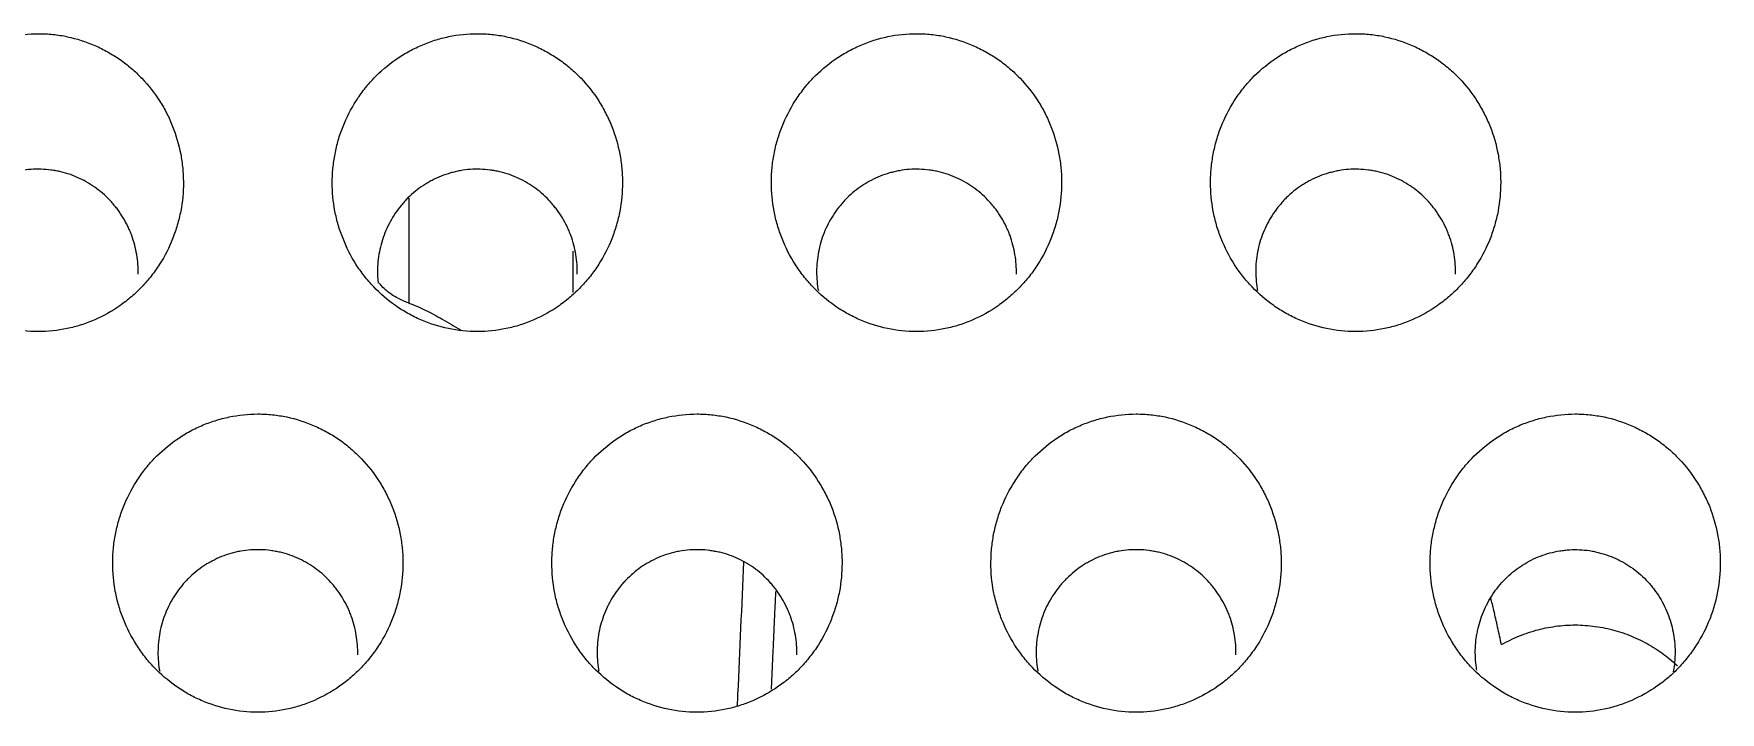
# Model space of a CAD drawing. Header units: millimetres. Extents: x 70151 to 230897, y 35202 to 113211.
# Drawn here: x 178390.47 to 178401.95, y 69184.89 to 69189.51 of the extents above; entities that cross this region are included whole.
import ezdxf

# ---------------------------------------------------------------- set-up
doc = ezdxf.new("R2010")
doc.units = ezdxf.units.MM
doc.header["$LTSCALE"] = 50
doc.layers.add('2-con', color=2, linetype='Continuous')
doc.layers.add('mark-B', color=2, linetype='Continuous', lineweight=20)

# ---------------------------------------------------------------- blocks, each defined once
blk = doc.blocks.new('무풍1WAY 대형')
at = {"layer": 'mark-B'}
for p, q in [((260.771, -428.299), (260.771, -428.579)), ((261.889, -428.939), (261.889, -428.226))]:
    blk.add_line(p, q, dxfattribs=at)
for points, knots in [([(253.954, -425.445), (253.887, -425.445), (253.822, -425.452), (253.726, -425.472), (253.694, -425.481), (253.647, -425.496), (253.631, -425.501), (253.6, -425.513), (253.585, -425.519), (253.509, -425.552), (253.452, -425.584), (253.371, -425.64), (253.345, -425.66), (253.295, -425.703), (253.248, -425.748), (253.205, -425.798), (253.175, -425.836), (253.165, -425.849), (253.146, -425.876), (253.137, -425.89), (253.093, -425.959), (253.063, -426.017), (253.027, -426.108), (253.017, -426.139), (253.003, -426.186), (252.999, -426.202), (252.991, -426.234), (252.988, -426.249), (252.973, -426.329), (252.967, -426.394), (252.967, -426.475), (252.967, -426.492), (252.969, -426.524), (252.97, -426.541), (252.974, -426.59), (252.979, -426.622), (252.997, -426.717), (253.015, -426.78), (253.051, -426.871), (253.065, -426.901), (253.095, -426.959), (253.111, -426.987), (253.163, -427.07), (253.203, -427.121), (253.26, -427.181), (253.272, -427.192), (253.296, -427.215), (253.332, -427.248), (253.397, -427.298), (253.452, -427.333), (253.495, -427.357), (253.51, -427.364), (253.539, -427.379), (253.554, -427.386), (253.63, -427.419), (253.692, -427.439), (253.789, -427.459), (253.821, -427.464), (253.888, -427.471), (253.921, -427.473), (254.019, -427.473), (254.084, -427.466), (254.165, -427.449), (254.182, -427.445), (254.214, -427.437), (254.261, -427.423), (254.338, -427.395), (254.397, -427.366), (254.454, -427.334), (254.482, -427.316), (254.563, -427.259), (254.613, -427.217), (254.669, -427.158), (254.68, -427.146), (254.702, -427.121), (254.713, -427.108), (254.743, -427.069), (254.762, -427.042), (254.815, -426.96), (254.844, -426.902), (254.874, -426.826), (254.88, -426.811), (254.891, -426.78), (254.905, -426.733), (254.924, -426.654), (254.934, -426.59), (254.938, -426.541), (254.939, -426.525), (254.941, -426.492), (254.941, -426.476), (254.941, -426.394), (254.935, -426.329), (254.917, -426.234), (254.909, -426.202), (254.896, -426.155), (254.891, -426.139), (254.88, -426.108), (254.875, -426.093), (254.845, -426.017), (254.815, -425.959), (254.763, -425.877), (254.744, -425.85), (254.703, -425.798), (254.682, -425.773), (254.614, -425.702), (254.565, -425.66), (254.497, -425.613), (254.484, -425.604), (254.456, -425.586), (254.441, -425.577), (254.398, -425.553), (254.369, -425.539), (254.279, -425.5), (254.216, -425.48), (254.086, -425.452), (254.02, -425.445), (253.954, -425.445)], [0, 0, 0, 0, 0.03125, 0.03125, 0.046875, 0.046875, 0.054687, 0.054687, 0.0625, 0.0625, 0.09375, 0.09375, 0.109375, 0.109375, 0.125, 0.140625, 0.140625, 0.148437, 0.148437, 0.15625, 0.15625, 0.1875, 0.1875, 0.203125, 0.203125, 0.210937, 0.210937, 0.21875, 0.21875, 0.25, 0.25, 0.257812, 0.257812, 0.265625, 0.265625, 0.28125, 0.28125, 0.3125, 0.3125, 0.328125, 0.328125, 0.34375, 0.34375, 0.375, 0.375, 0.382812, 0.382812, 0.390625, 0.40625, 0.421875, 0.421875, 0.429687, 0.429687, 0.4375, 0.4375, 0.46875, 0.46875, 0.484375, 0.484375, 0.5, 0.5, 0.53125, 0.53125, 0.539062, 0.539062, 0.546875, 0.5625, 0.578125, 0.578125, 0.59375, 0.59375, 0.625, 0.625, 0.632812, 0.632812, 0.640625, 0.640625, 0.65625, 0.65625, 0.6875, 0.6875, 0.695312, 0.695312, 0.703125, 0.71875, 0.734375, 0.734375, 0.742187, 0.742187, 0.75, 0.75, 0.78125, 0.78125, 0.796875, 0.796875, 0.804687, 0.804687, 0.8125, 0.8125, 0.84375, 0.84375, 0.859375, 0.859375, 0.875, 0.875, 0.90625, 0.90625, 0.914062, 0.914062, 0.921875, 0.921875, 0.9375, 0.9375, 0.96875, 0.96875, 1, 1, 1, 1]), ([(256.942, -425.445), (256.875, -425.445), (256.81, -425.452), (256.713, -425.472), (256.682, -425.481), (256.634, -425.496), (256.619, -425.501), (256.588, -425.513), (256.572, -425.519), (256.497, -425.552), (256.44, -425.584), (256.359, -425.64), (256.333, -425.66), (256.283, -425.703), (256.236, -425.748), (256.193, -425.798), (256.163, -425.836), (256.153, -425.849), (256.134, -425.876), (256.125, -425.89), (256.08, -425.959), (256.051, -426.017), (256.015, -426.108), (256.004, -426.139), (255.991, -426.186), (255.987, -426.202), (255.979, -426.234), (255.976, -426.249), (255.96, -426.329), (255.954, -426.394), (255.954, -426.475), (255.955, -426.492), (255.956, -426.524), (255.957, -426.541), (255.962, -426.59), (255.967, -426.622), (255.985, -426.717), (256.003, -426.78), (256.039, -426.871), (256.052, -426.901), (256.082, -426.959), (256.098, -426.987), (256.151, -427.07), (256.191, -427.121), (256.248, -427.181), (256.26, -427.192), (256.283, -427.215), (256.32, -427.248), (256.384, -427.298), (256.44, -427.333), (256.483, -427.357), (256.497, -427.364), (256.527, -427.379), (256.542, -427.386), (256.618, -427.419), (256.68, -427.439), (256.776, -427.459), (256.809, -427.464), (256.875, -427.471), (256.908, -427.473), (257.007, -427.473), (257.072, -427.466), (257.153, -427.449), (257.169, -427.445), (257.201, -427.437), (257.249, -427.423), (257.326, -427.395), (257.384, -427.366), (257.442, -427.334), (257.47, -427.316), (257.551, -427.259), (257.6, -427.217), (257.657, -427.158), (257.668, -427.146), (257.69, -427.121), (257.7, -427.108), (257.731, -427.069), (257.749, -427.042), (257.802, -426.96), (257.832, -426.902), (257.862, -426.826), (257.868, -426.811), (257.878, -426.78), (257.893, -426.733), (257.912, -426.654), (257.921, -426.59), (257.926, -426.541), (257.927, -426.525), (257.928, -426.492), (257.929, -426.476), (257.929, -426.394), (257.923, -426.329), (257.905, -426.234), (257.897, -426.202), (257.883, -426.155), (257.878, -426.139), (257.868, -426.108), (257.862, -426.093), (257.832, -426.017), (257.803, -425.959), (257.75, -425.877), (257.731, -425.85), (257.691, -425.798), (257.669, -425.773), (257.602, -425.702), (257.552, -425.66), (257.485, -425.613), (257.471, -425.604), (257.443, -425.586), (257.429, -425.577), (257.386, -425.553), (257.356, -425.539), (257.266, -425.5), (257.204, -425.48), (257.074, -425.452), (257.008, -425.445), (256.942, -425.445)], [0, 0, 0, 0, 0.03125, 0.03125, 0.046875, 0.046875, 0.054688, 0.054688, 0.0625, 0.0625, 0.09375, 0.09375, 0.109375, 0.109375, 0.125, 0.140625, 0.140625, 0.148438, 0.148438, 0.15625, 0.15625, 0.1875, 0.1875, 0.203125, 0.203125, 0.210938, 0.210938, 0.21875, 0.21875, 0.25, 0.25, 0.257813, 0.257813, 0.265625, 0.265625, 0.28125, 0.28125, 0.3125, 0.3125, 0.328125, 0.328125, 0.34375, 0.34375, 0.375, 0.375, 0.382813, 0.382813, 0.390625, 0.40625, 0.421875, 0.421875, 0.429688, 0.429688, 0.4375, 0.4375, 0.46875, 0.46875, 0.484375, 0.484375, 0.5, 0.5, 0.53125, 0.53125, 0.539063, 0.539063, 0.546875, 0.5625, 0.578125, 0.578125, 0.59375, 0.59375, 0.625, 0.625, 0.632813, 0.632813, 0.640625, 0.640625, 0.65625, 0.65625, 0.6875, 0.6875, 0.695313, 0.695313, 0.703125, 0.71875, 0.734375, 0.734375, 0.742188, 0.742188, 0.75, 0.75, 0.78125, 0.78125, 0.796875, 0.796875, 0.804688, 0.804688, 0.8125, 0.8125, 0.84375, 0.84375, 0.859375, 0.859375, 0.875, 0.875, 0.90625, 0.90625, 0.914062, 0.914062, 0.921875, 0.921875, 0.9375, 0.9375, 0.96875, 0.96875, 1, 1, 1, 1]), ([(259.929, -425.445), (259.863, -425.445), (259.797, -425.452), (259.701, -425.472), (259.669, -425.481), (259.622, -425.496), (259.606, -425.501), (259.575, -425.513), (259.56, -425.519), (259.484, -425.552), (259.427, -425.584), (259.347, -425.64), (259.32, -425.66), (259.27, -425.703), (259.223, -425.748), (259.18, -425.798), (259.15, -425.836), (259.14, -425.849), (259.121, -425.876), (259.112, -425.89), (259.068, -425.959), (259.038, -426.017), (259.003, -426.108), (258.992, -426.139), (258.978, -426.186), (258.974, -426.202), (258.967, -426.234), (258.963, -426.249), (258.948, -426.329), (258.942, -426.394), (258.942, -426.475), (258.942, -426.492), (258.944, -426.524), (258.945, -426.541), (258.95, -426.59), (258.954, -426.622), (258.972, -426.717), (258.99, -426.78), (259.026, -426.871), (259.04, -426.901), (259.07, -426.959), (259.086, -426.987), (259.138, -427.07), (259.178, -427.121), (259.235, -427.181), (259.247, -427.192), (259.271, -427.215), (259.307, -427.248), (259.372, -427.298), (259.427, -427.333), (259.47, -427.357), (259.485, -427.364), (259.514, -427.379), (259.53, -427.386), (259.605, -427.419), (259.668, -427.439), (259.764, -427.459), (259.797, -427.464), (259.863, -427.471), (259.896, -427.473), (259.994, -427.473), (260.059, -427.466), (260.141, -427.449), (260.157, -427.445), (260.189, -427.437), (260.236, -427.423), (260.313, -427.395), (260.372, -427.366), (260.429, -427.334), (260.458, -427.316), (260.538, -427.259), (260.588, -427.217), (260.645, -427.158), (260.656, -427.146), (260.677, -427.121), (260.688, -427.108), (260.718, -427.069), (260.737, -427.042), (260.79, -426.96), (260.819, -426.902), (260.85, -426.826), (260.855, -426.811), (260.866, -426.78), (260.881, -426.733), (260.899, -426.654), (260.909, -426.59), (260.913, -426.541), (260.914, -426.525), (260.916, -426.492), (260.916, -426.476), (260.916, -426.394), (260.91, -426.329), (260.892, -426.234), (260.885, -426.202), (260.871, -426.155), (260.866, -426.139), (260.855, -426.108), (260.85, -426.093), (260.82, -426.017), (260.79, -425.959), (260.738, -425.877), (260.719, -425.85), (260.678, -425.798), (260.657, -425.773), (260.589, -425.702), (260.54, -425.66), (260.472, -425.613), (260.459, -425.604), (260.431, -425.586), (260.416, -425.577), (260.373, -425.553), (260.344, -425.539), (260.254, -425.5), (260.192, -425.48), (260.061, -425.452), (259.996, -425.445), (259.929, -425.445)], [0, 0, 0, 0, 0.03125, 0.03125, 0.046875, 0.046875, 0.054688, 0.054688, 0.0625, 0.0625, 0.09375, 0.09375, 0.109375, 0.109375, 0.125, 0.140625, 0.140625, 0.148438, 0.148438, 0.15625, 0.15625, 0.1875, 0.1875, 0.203125, 0.203125, 0.210938, 0.210938, 0.21875, 0.21875, 0.25, 0.25, 0.257813, 0.257813, 0.265625, 0.265625, 0.28125, 0.28125, 0.3125, 0.3125, 0.328125, 0.328125, 0.34375, 0.34375, 0.375, 0.375, 0.382813, 0.382813, 0.390625, 0.40625, 0.421875, 0.421875, 0.429688, 0.429688, 0.4375, 0.4375, 0.46875, 0.46875, 0.484375, 0.484375, 0.5, 0.5, 0.53125, 0.53125, 0.539063, 0.539063, 0.546875, 0.5625, 0.578125, 0.578125, 0.59375, 0.59375, 0.625, 0.625, 0.632813, 0.632813, 0.640625, 0.640625, 0.65625, 0.65625, 0.6875, 0.6875, 0.695312, 0.695312, 0.703125, 0.71875, 0.734375, 0.734375, 0.742187, 0.742187, 0.75, 0.75, 0.78125, 0.78125, 0.796875, 0.796875, 0.804687, 0.804687, 0.8125, 0.8125, 0.84375, 0.84375, 0.859375, 0.859375, 0.875, 0.875, 0.90625, 0.90625, 0.914062, 0.914062, 0.921875, 0.921875, 0.9375, 0.9375, 0.96875, 0.96875, 1, 1, 1, 1]), ([(262.917, -425.445), (262.85, -425.445), (262.785, -425.452), (262.688, -425.472), (262.657, -425.481), (262.609, -425.496), (262.594, -425.501), (262.563, -425.513), (262.547, -425.519), (262.472, -425.552), (262.415, -425.584), (262.334, -425.64), (262.308, -425.66), (262.258, -425.703), (262.211, -425.748), (262.168, -425.798), (262.138, -425.836), (262.128, -425.849), (262.109, -425.876), (262.1, -425.89), (262.055, -425.959), (262.026, -426.017), (261.99, -426.108), (261.98, -426.139), (261.966, -426.186), (261.962, -426.202), (261.954, -426.234), (261.951, -426.249), (261.935, -426.329), (261.929, -426.394), (261.929, -426.475), (261.93, -426.492), (261.931, -426.524), (261.932, -426.541), (261.937, -426.59), (261.942, -426.622), (261.96, -426.717), (261.978, -426.78), (262.014, -426.871), (262.028, -426.901), (262.057, -426.959), (262.074, -426.987), (262.126, -427.07), (262.166, -427.121), (262.223, -427.181), (262.235, -427.192), (262.259, -427.215), (262.295, -427.248), (262.359, -427.298), (262.415, -427.333), (262.458, -427.357), (262.472, -427.364), (262.502, -427.379), (262.517, -427.386), (262.593, -427.419), (262.655, -427.439), (262.752, -427.459), (262.784, -427.464), (262.85, -427.471), (262.883, -427.473), (262.982, -427.473), (263.047, -427.466), (263.128, -427.449), (263.144, -427.445), (263.176, -427.437), (263.224, -427.423), (263.301, -427.395), (263.359, -427.366), (263.417, -427.334), (263.445, -427.316), (263.526, -427.259), (263.576, -427.217), (263.632, -427.158), (263.643, -427.146), (263.665, -427.121), (263.675, -427.108), (263.706, -427.069), (263.725, -427.042), (263.777, -426.96), (263.807, -426.902), (263.837, -426.826), (263.843, -426.811), (263.853, -426.78), (263.868, -426.733), (263.887, -426.654), (263.896, -426.59), (263.901, -426.541), (263.902, -426.525), (263.903, -426.492), (263.904, -426.476), (263.904, -426.394), (263.898, -426.329), (263.88, -426.234), (263.872, -426.202), (263.858, -426.155), (263.854, -426.139), (263.843, -426.108), (263.837, -426.093), (263.807, -426.017), (263.778, -425.959), (263.725, -425.877), (263.706, -425.85), (263.666, -425.798), (263.644, -425.773), (263.577, -425.702), (263.527, -425.66), (263.46, -425.613), (263.446, -425.604), (263.418, -425.586), (263.404, -425.577), (263.361, -425.553), (263.332, -425.539), (263.242, -425.5), (263.179, -425.48), (263.049, -425.452), (262.983, -425.445), (262.917, -425.445)], [0, 0, 0, 0, 0.03125, 0.03125, 0.046875, 0.046875, 0.054687, 0.054687, 0.0625, 0.0625, 0.09375, 0.09375, 0.109375, 0.109375, 0.125, 0.140625, 0.140625, 0.148437, 0.148437, 0.15625, 0.15625, 0.1875, 0.1875, 0.203125, 0.203125, 0.210937, 0.210937, 0.21875, 0.21875, 0.25, 0.25, 0.257812, 0.257812, 0.265625, 0.265625, 0.28125, 0.28125, 0.3125, 0.3125, 0.328125, 0.328125, 0.34375, 0.34375, 0.375, 0.375, 0.382812, 0.382812, 0.390625, 0.40625, 0.421875, 0.421875, 0.429687, 0.429687, 0.4375, 0.4375, 0.46875, 0.46875, 0.484375, 0.484375, 0.5, 0.5, 0.53125, 0.53125, 0.539062, 0.539062, 0.546875, 0.5625, 0.578125, 0.578125, 0.59375, 0.59375, 0.625, 0.625, 0.632812, 0.632812, 0.640625, 0.640625, 0.65625, 0.65625, 0.6875, 0.6875, 0.695312, 0.695312, 0.703125, 0.71875, 0.734375, 0.734375, 0.742187, 0.742187, 0.75, 0.75, 0.78125, 0.78125, 0.796875, 0.796875, 0.804687, 0.804687, 0.8125, 0.8125, 0.84375, 0.84375, 0.859375, 0.859375, 0.875, 0.875, 0.90625, 0.90625, 0.914062, 0.914062, 0.921875, 0.921875, 0.9375, 0.9375, 0.96875, 0.96875, 1, 1, 1, 1]), ([(259.653, -425.492), (259.652, -425.518), (259.651, -425.543), (259.636, -425.869), (259.623, -426.168), (259.61, -426.468)], [0, 0, 0, 0, 0.078964, 0.078964, 1, 1, 1, 1]), ([(254.456, -425.905), (254.416, -425.927), (254.335, -425.966), (254.25, -425.995), (254.184, -426.012), (254.161, -426.017), (254.116, -426.025), (254.094, -426.029), (254.026, -426.037), (253.981, -426.039), (253.914, -426.038), (253.891, -426.036), (253.846, -426.033), (253.823, -426.03), (253.755, -426.019), (253.667, -426), (253.582, -425.968), (253.52, -425.94), (253.5, -425.93), (253.46, -425.909), (253.44, -425.898), (253.382, -425.862), (253.346, -425.836), (253.294, -425.793), (253.277, -425.778), (253.259, -425.762), (253.258, -425.761), (253.257, -425.76)], [0, 0, 0, 0, 0.104932, 0.209863, 0.209863, 0.262329, 0.262329, 0.314795, 0.314795, 0.419727, 0.419727, 0.472193, 0.472193, 0.524659, 0.524659, 0.62959, 0.734522, 0.734522, 0.786988, 0.786988, 0.839454, 0.839454, 0.944386, 0.944386, 0.996852, 0.996852, 1, 1, 1, 1]), ([(254.572, -426.143), (254.553, -426.185), (254.531, -426.224), (254.493, -426.279), (254.479, -426.296), (254.449, -426.331), (254.434, -426.347), (254.385, -426.394), (254.35, -426.422), (254.293, -426.458), (254.273, -426.469), (254.232, -426.49), (254.211, -426.499), (254.148, -426.523), (254.104, -426.535), (254.048, -426.544), (254.037, -426.545), (254.014, -426.548), (253.98, -426.551), (253.924, -426.551), (253.879, -426.547), (253.845, -426.542), (253.834, -426.54), (253.812, -426.535), (253.801, -426.532), (253.745, -426.518), (253.703, -426.503), (253.642, -426.473), (253.622, -426.462), (253.584, -426.438), (253.565, -426.425), (253.511, -426.384), (253.479, -426.353), (253.441, -426.311), (253.434, -426.302), (253.42, -426.284), (253.4, -426.257), (253.369, -426.21), (253.348, -426.17), (253.33, -426.129), (253.321, -426.108), (253.299, -426.045), (253.289, -426.001), (253.281, -425.946), (253.279, -425.935), (253.277, -425.912), (253.276, -425.901), (253.274, -425.867), (253.274, -425.845), (253.277, -425.788), (253.281, -425.753), (253.287, -425.719)], [0, 0, 0, 0, 0.067654, 0.067654, 0.101482, 0.101482, 0.135309, 0.135309, 0.202963, 0.202963, 0.23679, 0.23679, 0.270617, 0.270617, 0.338272, 0.338272, 0.355185, 0.355185, 0.372099, 0.405926, 0.439753, 0.439753, 0.456667, 0.456667, 0.473581, 0.473581, 0.541235, 0.541235, 0.575062, 0.575062, 0.608889, 0.608889, 0.676544, 0.676544, 0.693457, 0.693457, 0.710371, 0.744198, 0.778025, 0.778025, 0.811852, 0.811852, 0.879507, 0.879507, 0.89642, 0.89642, 0.913334, 0.913334, 0.947161, 0.947161, 1, 1, 1, 1]), ([(254.623, -425.732), (254.624, -425.738), (254.625, -425.743), (254.632, -425.793), (254.635, -425.838), (254.632, -425.905), (254.63, -425.927), (254.625, -425.96), (254.624, -425.972), (254.619, -425.994), (254.617, -426.005), (254.604, -426.059), (254.59, -426.102), (254.572, -426.143)], [0, 0, 0, 0, 0.038774, 0.038774, 0.359183, 0.359183, 0.519387, 0.519387, 0.599489, 0.599489, 0.679591, 0.679591, 1, 1, 1, 1]), ([(256.262, -425.836), (256.261, -425.881), (256.268, -425.97), (256.29, -426.056), (256.309, -426.109), (256.314, -426.119), (256.322, -426.14), (256.336, -426.171), (256.363, -426.22), (256.388, -426.257), (256.408, -426.284), (256.415, -426.293), (256.429, -426.311), (256.436, -426.319), (256.474, -426.362), (256.508, -426.392), (256.562, -426.432), (256.581, -426.444), (256.62, -426.468), (256.64, -426.478), (256.701, -426.507), (256.744, -426.522), (256.799, -426.535), (256.81, -426.537), (256.832, -426.541), (256.844, -426.543), (256.878, -426.548), (256.9, -426.549), (256.968, -426.551), (257.013, -426.548), (257.069, -426.538), (257.081, -426.536), (257.103, -426.531), (257.136, -426.522), (257.189, -426.504), (257.23, -426.485), (257.26, -426.469), (257.27, -426.463), (257.29, -426.452), (257.299, -426.446), (257.347, -426.415), (257.381, -426.386), (257.421, -426.347), (257.429, -426.339), (257.445, -426.322), (257.452, -426.313), (257.474, -426.287), (257.487, -426.269), (257.525, -426.213), (257.546, -426.174), (257.582, -426.091), (257.595, -426.048), (257.609, -425.982), (257.613, -425.96), (257.619, -425.916), (257.62, -425.893), (257.622, -425.826), (257.619, -425.781), (257.611, -425.733), (257.61, -425.728), (257.609, -425.724)], [0, 0, 0, 0, 0.058486, 0.116973, 0.116973, 0.131594, 0.131594, 0.146216, 0.175459, 0.204702, 0.204702, 0.219324, 0.219324, 0.233946, 0.233946, 0.292432, 0.292432, 0.321675, 0.321675, 0.350918, 0.350918, 0.409405, 0.409405, 0.424026, 0.424026, 0.438648, 0.438648, 0.467891, 0.467891, 0.526378, 0.526378, 0.540999, 0.540999, 0.555621, 0.584864, 0.614107, 0.614107, 0.628729, 0.628729, 0.643351, 0.643351, 0.701837, 0.701837, 0.716459, 0.716459, 0.73108, 0.73108, 0.760323, 0.760323, 0.81881, 0.81881, 0.877296, 0.877296, 0.906539, 0.906539, 0.935783, 0.935783, 0.994269, 0.994269, 1, 1, 1, 1]), ([(259.25, -425.836), (259.249, -425.881), (259.255, -425.97), (259.278, -426.056), (259.297, -426.109), (259.301, -426.119), (259.31, -426.14), (259.324, -426.171), (259.35, -426.22), (259.375, -426.257), (259.395, -426.284), (259.402, -426.293), (259.417, -426.311), (259.424, -426.319), (259.462, -426.362), (259.495, -426.392), (259.549, -426.432), (259.568, -426.444), (259.607, -426.468), (259.627, -426.478), (259.689, -426.507), (259.731, -426.522), (259.786, -426.535), (259.798, -426.537), (259.82, -426.541), (259.831, -426.543), (259.865, -426.548), (259.888, -426.549), (259.956, -426.551), (260.001, -426.548), (260.057, -426.538), (260.068, -426.536), (260.09, -426.531), (260.123, -426.522), (260.176, -426.504), (260.218, -426.485), (260.248, -426.469), (260.258, -426.463), (260.277, -426.452), (260.287, -426.446), (260.334, -426.415), (260.369, -426.386), (260.409, -426.347), (260.417, -426.339), (260.432, -426.322), (260.44, -426.313), (260.461, -426.287), (260.475, -426.269), (260.512, -426.213), (260.534, -426.174), (260.569, -426.091), (260.583, -426.048), (260.597, -425.982), (260.601, -425.96), (260.606, -425.916), (260.608, -425.893), (260.609, -425.826), (260.606, -425.781), (260.598, -425.733), (260.598, -425.728), (260.597, -425.724)], [0, 0, 0, 0, 0.058486, 0.116973, 0.116973, 0.131594, 0.131594, 0.146216, 0.175459, 0.204702, 0.204702, 0.219324, 0.219324, 0.233946, 0.233946, 0.292432, 0.292432, 0.321675, 0.321675, 0.350918, 0.350918, 0.409405, 0.409405, 0.424026, 0.424026, 0.438648, 0.438648, 0.467891, 0.467891, 0.526378, 0.526378, 0.540999, 0.540999, 0.555621, 0.584864, 0.614107, 0.614107, 0.628729, 0.628729, 0.643351, 0.643351, 0.701837, 0.701837, 0.716459, 0.716459, 0.73108, 0.73108, 0.760323, 0.760323, 0.81881, 0.81881, 0.877296, 0.877296, 0.906539, 0.906539, 0.935783, 0.935783, 0.994269, 0.994269, 1, 1, 1, 1]), ([(262.237, -425.836), (262.236, -425.881), (262.243, -425.97), (262.265, -426.056), (262.285, -426.109), (262.289, -426.119), (262.297, -426.14), (262.311, -426.171), (262.338, -426.22), (262.363, -426.257), (262.383, -426.284), (262.39, -426.293), (262.404, -426.311), (262.411, -426.319), (262.45, -426.362), (262.483, -426.392), (262.537, -426.432), (262.556, -426.444), (262.595, -426.468), (262.615, -426.478), (262.676, -426.507), (262.719, -426.522), (262.774, -426.535), (262.785, -426.537), (262.808, -426.541), (262.819, -426.543), (262.853, -426.548), (262.875, -426.549), (262.943, -426.551), (262.988, -426.548), (263.044, -426.538), (263.056, -426.536), (263.078, -426.531), (263.111, -426.522), (263.164, -426.504), (263.205, -426.485), (263.235, -426.469), (263.245, -426.463), (263.265, -426.452), (263.274, -426.446), (263.322, -426.415), (263.357, -426.386), (263.397, -426.347), (263.404, -426.339), (263.42, -426.322), (263.427, -426.313), (263.449, -426.287), (263.462, -426.269), (263.5, -426.213), (263.521, -426.174), (263.557, -426.091), (263.57, -426.048), (263.585, -425.982), (263.588, -425.96), (263.594, -425.916), (263.595, -425.893), (263.597, -425.826), (263.594, -425.781), (263.586, -425.733), (263.585, -425.728), (263.584, -425.724)], [0, 0, 0, 0, 0.058486, 0.116973, 0.116973, 0.131594, 0.131594, 0.146216, 0.175459, 0.204702, 0.204702, 0.219324, 0.219324, 0.233946, 0.233946, 0.292432, 0.292432, 0.321675, 0.321675, 0.350918, 0.350918, 0.409405, 0.409405, 0.424026, 0.424026, 0.438648, 0.438648, 0.467891, 0.467891, 0.526378, 0.526378, 0.540999, 0.540999, 0.555621, 0.584864, 0.614107, 0.614107, 0.628729, 0.628729, 0.643351, 0.643351, 0.701837, 0.701837, 0.716459, 0.716459, 0.73108, 0.73108, 0.760323, 0.760323, 0.81881, 0.81881, 0.877296, 0.877296, 0.906539, 0.906539, 0.935783, 0.935783, 0.994269, 0.994269, 1, 1, 1, 1]), ([(254.456, -425.905), (254.464, -425.945), (254.473, -425.984), (254.49, -426.062), (254.499, -426.099), (254.514, -426.166), (254.521, -426.194), (254.528, -426.222)], [0, 0, 0, 0, 0.355699, 0.355699, 0.711398, 0.711398, 1, 1, 1, 1]), ([(255.448, -428.033), (255.381, -428.033), (255.316, -428.04), (255.22, -428.06), (255.188, -428.068), (255.141, -428.083), (255.125, -428.089), (255.094, -428.1), (255.079, -428.107), (255.003, -428.139), (254.946, -428.171), (254.865, -428.228), (254.839, -428.248), (254.789, -428.291), (254.742, -428.336), (254.699, -428.385), (254.669, -428.423), (254.659, -428.437), (254.64, -428.463), (254.631, -428.477), (254.587, -428.546), (254.557, -428.604), (254.521, -428.695), (254.511, -428.726), (254.497, -428.773), (254.493, -428.789), (254.485, -428.82), (254.482, -428.836), (254.467, -428.916), (254.461, -428.981), (254.461, -429.062), (254.461, -429.078), (254.462, -429.111), (254.464, -429.127), (254.468, -429.176), (254.473, -429.208), (254.491, -429.304), (254.509, -429.366), (254.545, -429.457), (254.559, -429.487), (254.589, -429.546), (254.605, -429.574), (254.657, -429.656), (254.697, -429.707), (254.754, -429.767), (254.766, -429.778), (254.79, -429.801), (254.826, -429.834), (254.891, -429.884), (254.946, -429.918), (254.989, -429.942), (255.004, -429.95), (255.033, -429.965), (255.048, -429.972), (255.124, -430.005), (255.186, -430.024), (255.283, -430.045), (255.315, -430.05), (255.381, -430.057), (255.414, -430.058), (255.513, -430.058), (255.578, -430.052), (255.659, -430.035), (255.675, -430.031), (255.707, -430.023), (255.755, -430.009), (255.832, -429.98), (255.89, -429.951), (255.948, -429.919), (255.976, -429.902), (256.057, -429.845), (256.107, -429.803), (256.163, -429.744), (256.174, -429.732), (256.196, -429.707), (256.206, -429.694), (256.237, -429.655), (256.256, -429.629), (256.308, -429.546), (256.338, -429.489), (256.368, -429.412), (256.374, -429.397), (256.384, -429.366), (256.399, -429.319), (256.418, -429.241), (256.427, -429.176), (256.432, -429.128), (256.433, -429.111), (256.435, -429.079), (256.435, -429.062), (256.435, -428.981), (256.429, -428.916), (256.411, -428.821), (256.403, -428.789), (256.39, -428.742), (256.385, -428.726), (256.374, -428.695), (256.368, -428.68), (256.338, -428.604), (256.309, -428.546), (256.256, -428.464), (256.237, -428.437), (256.197, -428.385), (256.175, -428.361), (256.108, -428.29), (256.058, -428.247), (255.991, -428.2), (255.977, -428.191), (255.949, -428.173), (255.935, -428.165), (255.892, -428.141), (255.863, -428.126), (255.773, -428.087), (255.71, -428.067), (255.58, -428.04), (255.514, -428.033), (255.448, -428.033)], [0, 0, 0, 0, 0.03125, 0.03125, 0.046875, 0.046875, 0.054688, 0.054688, 0.0625, 0.0625, 0.09375, 0.09375, 0.109375, 0.109375, 0.125, 0.140625, 0.140625, 0.148438, 0.148438, 0.15625, 0.15625, 0.1875, 0.1875, 0.203125, 0.203125, 0.210938, 0.210938, 0.21875, 0.21875, 0.25, 0.25, 0.257813, 0.257813, 0.265625, 0.265625, 0.28125, 0.28125, 0.3125, 0.3125, 0.328125, 0.328125, 0.34375, 0.34375, 0.375, 0.375, 0.382813, 0.382813, 0.390625, 0.40625, 0.421875, 0.421875, 0.429688, 0.429688, 0.4375, 0.4375, 0.46875, 0.46875, 0.484375, 0.484375, 0.5, 0.5, 0.53125, 0.53125, 0.539063, 0.539063, 0.546875, 0.5625, 0.578125, 0.578125, 0.59375, 0.59375, 0.625, 0.625, 0.632813, 0.632813, 0.640625, 0.640625, 0.65625, 0.65625, 0.6875, 0.6875, 0.695313, 0.695313, 0.703125, 0.71875, 0.734375, 0.734375, 0.742188, 0.742188, 0.75, 0.75, 0.78125, 0.78125, 0.796875, 0.796875, 0.804688, 0.804688, 0.8125, 0.8125, 0.84375, 0.84375, 0.859375, 0.859375, 0.875, 0.875, 0.90625, 0.90625, 0.914063, 0.914063, 0.921875, 0.921875, 0.9375, 0.9375, 0.96875, 0.96875, 1, 1, 1, 1]), ([(258.435, -428.033), (258.369, -428.033), (258.304, -428.04), (258.207, -428.06), (258.175, -428.068), (258.128, -428.083), (258.112, -428.089), (258.081, -428.1), (258.066, -428.107), (257.991, -428.139), (257.934, -428.171), (257.853, -428.228), (257.827, -428.248), (257.777, -428.291), (257.729, -428.336), (257.687, -428.385), (257.656, -428.423), (257.647, -428.437), (257.628, -428.463), (257.619, -428.477), (257.574, -428.546), (257.545, -428.604), (257.509, -428.695), (257.498, -428.726), (257.485, -428.773), (257.48, -428.789), (257.473, -428.82), (257.469, -428.836), (257.454, -428.916), (257.448, -428.981), (257.448, -429.062), (257.448, -429.078), (257.45, -429.111), (257.451, -429.127), (257.456, -429.176), (257.46, -429.208), (257.479, -429.304), (257.497, -429.366), (257.533, -429.457), (257.546, -429.487), (257.576, -429.546), (257.592, -429.574), (257.645, -429.656), (257.685, -429.707), (257.742, -429.767), (257.754, -429.778), (257.777, -429.801), (257.814, -429.834), (257.878, -429.884), (257.934, -429.918), (257.977, -429.942), (257.991, -429.95), (258.021, -429.965), (258.036, -429.972), (258.112, -430.005), (258.174, -430.024), (258.27, -430.045), (258.303, -430.05), (258.369, -430.057), (258.402, -430.058), (258.5, -430.058), (258.566, -430.052), (258.647, -430.035), (258.663, -430.031), (258.695, -430.023), (258.742, -430.009), (258.819, -429.98), (258.878, -429.951), (258.935, -429.919), (258.964, -429.902), (259.045, -429.845), (259.094, -429.803), (259.151, -429.744), (259.162, -429.732), (259.183, -429.707), (259.194, -429.694), (259.224, -429.655), (259.243, -429.629), (259.296, -429.546), (259.325, -429.489), (259.356, -429.412), (259.361, -429.397), (259.372, -429.366), (259.387, -429.319), (259.406, -429.241), (259.415, -429.176), (259.419, -429.128), (259.421, -429.111), (259.422, -429.079), (259.422, -429.062), (259.422, -428.981), (259.416, -428.916), (259.398, -428.821), (259.391, -428.789), (259.377, -428.742), (259.372, -428.726), (259.362, -428.695), (259.356, -428.68), (259.326, -428.604), (259.296, -428.546), (259.244, -428.464), (259.225, -428.437), (259.184, -428.385), (259.163, -428.361), (259.095, -428.29), (259.046, -428.247), (258.979, -428.2), (258.965, -428.191), (258.937, -428.173), (258.923, -428.165), (258.879, -428.141), (258.85, -428.126), (258.76, -428.087), (258.698, -428.067), (258.568, -428.04), (258.502, -428.033), (258.435, -428.033)], [0, 0, 0, 0, 0.03125, 0.03125, 0.046875, 0.046875, 0.054688, 0.054688, 0.0625, 0.0625, 0.09375, 0.09375, 0.109375, 0.109375, 0.125, 0.140625, 0.140625, 0.148438, 0.148438, 0.15625, 0.15625, 0.1875, 0.1875, 0.203125, 0.203125, 0.210938, 0.210938, 0.21875, 0.21875, 0.25, 0.25, 0.257813, 0.257813, 0.265625, 0.265625, 0.28125, 0.28125, 0.3125, 0.3125, 0.328125, 0.328125, 0.34375, 0.34375, 0.375, 0.375, 0.382813, 0.382813, 0.390625, 0.40625, 0.421875, 0.421875, 0.429688, 0.429688, 0.4375, 0.4375, 0.46875, 0.46875, 0.484375, 0.484375, 0.5, 0.5, 0.53125, 0.53125, 0.539063, 0.539063, 0.546875, 0.5625, 0.578125, 0.578125, 0.59375, 0.59375, 0.625, 0.625, 0.632813, 0.632813, 0.640625, 0.640625, 0.65625, 0.65625, 0.6875, 0.6875, 0.695313, 0.695313, 0.703125, 0.71875, 0.734375, 0.734375, 0.742188, 0.742188, 0.75, 0.75, 0.78125, 0.78125, 0.796875, 0.796875, 0.804688, 0.804688, 0.8125, 0.8125, 0.84375, 0.84375, 0.859375, 0.859375, 0.875, 0.875, 0.90625, 0.90625, 0.914063, 0.914063, 0.921875, 0.921875, 0.9375, 0.9375, 0.96875, 0.96875, 1, 1, 1, 1]), ([(261.423, -428.033), (261.356, -428.033), (261.291, -428.04), (261.195, -428.06), (261.163, -428.068), (261.116, -428.083), (261.1, -428.089), (261.069, -428.1), (261.054, -428.107), (260.978, -428.139), (260.921, -428.171), (260.84, -428.228), (260.814, -428.248), (260.764, -428.291), (260.717, -428.336), (260.674, -428.385), (260.644, -428.423), (260.634, -428.437), (260.615, -428.463), (260.606, -428.477), (260.562, -428.546), (260.532, -428.604), (260.496, -428.695), (260.486, -428.726), (260.472, -428.773), (260.468, -428.789), (260.46, -428.82), (260.457, -428.836), (260.442, -428.916), (260.436, -428.981), (260.436, -429.062), (260.436, -429.078), (260.438, -429.111), (260.439, -429.127), (260.443, -429.176), (260.448, -429.208), (260.466, -429.304), (260.484, -429.366), (260.52, -429.457), (260.534, -429.487), (260.564, -429.546), (260.58, -429.574), (260.632, -429.656), (260.672, -429.707), (260.729, -429.767), (260.741, -429.778), (260.765, -429.801), (260.801, -429.834), (260.866, -429.884), (260.921, -429.918), (260.964, -429.942), (260.979, -429.95), (261.008, -429.965), (261.023, -429.972), (261.099, -430.005), (261.161, -430.024), (261.258, -430.045), (261.29, -430.05), (261.357, -430.057), (261.389, -430.058), (261.488, -430.058), (261.553, -430.052), (261.634, -430.035), (261.65, -430.031), (261.682, -430.023), (261.73, -430.009), (261.807, -429.98), (261.865, -429.951), (261.923, -429.919), (261.951, -429.902), (262.032, -429.845), (262.082, -429.803), (262.138, -429.744), (262.149, -429.732), (262.171, -429.707), (262.181, -429.694), (262.212, -429.655), (262.231, -429.629), (262.283, -429.546), (262.313, -429.489), (262.343, -429.412), (262.349, -429.397), (262.36, -429.366), (262.374, -429.319), (262.393, -429.241), (262.402, -429.176), (262.407, -429.128), (262.408, -429.111), (262.41, -429.079), (262.41, -429.062), (262.41, -428.981), (262.404, -428.916), (262.386, -428.821), (262.378, -428.789), (262.365, -428.742), (262.36, -428.726), (262.349, -428.695), (262.343, -428.68), (262.313, -428.604), (262.284, -428.546), (262.231, -428.464), (262.212, -428.437), (262.172, -428.385), (262.15, -428.361), (262.083, -428.29), (262.033, -428.247), (261.966, -428.2), (261.952, -428.191), (261.924, -428.173), (261.91, -428.165), (261.867, -428.141), (261.838, -428.126), (261.748, -428.087), (261.685, -428.067), (261.555, -428.04), (261.489, -428.033), (261.423, -428.033)], [0, 0, 0, 0, 0.03125, 0.03125, 0.046875, 0.046875, 0.054688, 0.054688, 0.0625, 0.0625, 0.09375, 0.09375, 0.109375, 0.109375, 0.125, 0.140625, 0.140625, 0.148437, 0.148437, 0.15625, 0.15625, 0.1875, 0.1875, 0.203125, 0.203125, 0.210937, 0.210937, 0.21875, 0.21875, 0.25, 0.25, 0.257812, 0.257812, 0.265625, 0.265625, 0.28125, 0.28125, 0.3125, 0.3125, 0.328125, 0.328125, 0.34375, 0.34375, 0.375, 0.375, 0.382812, 0.382812, 0.390625, 0.40625, 0.421875, 0.421875, 0.429687, 0.429687, 0.4375, 0.4375, 0.46875, 0.46875, 0.484375, 0.484375, 0.5, 0.5, 0.53125, 0.53125, 0.539062, 0.539062, 0.546875, 0.5625, 0.578125, 0.578125, 0.59375, 0.59375, 0.625, 0.625, 0.632812, 0.632812, 0.640625, 0.640625, 0.65625, 0.65625, 0.6875, 0.6875, 0.695312, 0.695312, 0.703125, 0.71875, 0.734375, 0.734375, 0.742187, 0.742187, 0.75, 0.75, 0.78125, 0.78125, 0.796875, 0.796875, 0.804687, 0.804687, 0.8125, 0.8125, 0.84375, 0.84375, 0.859375, 0.859375, 0.875, 0.875, 0.90625, 0.90625, 0.914062, 0.914062, 0.921875, 0.921875, 0.9375, 0.9375, 0.96875, 0.96875, 1, 1, 1, 1]), ([(264.41, -428.033), (264.344, -428.033), (264.279, -428.04), (264.182, -428.06), (264.151, -428.068), (264.103, -428.083), (264.088, -428.089), (264.057, -428.1), (264.041, -428.107), (263.966, -428.139), (263.909, -428.171), (263.828, -428.228), (263.802, -428.248), (263.752, -428.291), (263.705, -428.336), (263.662, -428.385), (263.632, -428.423), (263.622, -428.437), (263.603, -428.463), (263.594, -428.477), (263.549, -428.546), (263.52, -428.604), (263.484, -428.695), (263.473, -428.726), (263.46, -428.773), (263.455, -428.789), (263.448, -428.82), (263.444, -428.836), (263.429, -428.916), (263.423, -428.981), (263.423, -429.062), (263.424, -429.078), (263.425, -429.111), (263.426, -429.127), (263.431, -429.176), (263.435, -429.208), (263.454, -429.304), (263.472, -429.366), (263.508, -429.457), (263.521, -429.487), (263.551, -429.546), (263.567, -429.574), (263.62, -429.656), (263.66, -429.707), (263.717, -429.767), (263.729, -429.778), (263.752, -429.801), (263.789, -429.834), (263.853, -429.884), (263.909, -429.918), (263.952, -429.942), (263.966, -429.95), (263.996, -429.965), (264.011, -429.972), (264.087, -430.005), (264.149, -430.024), (264.245, -430.045), (264.278, -430.05), (264.344, -430.057), (264.377, -430.058), (264.476, -430.058), (264.541, -430.052), (264.622, -430.035), (264.638, -430.031), (264.67, -430.023), (264.718, -430.009), (264.794, -429.98), (264.853, -429.951), (264.911, -429.919), (264.939, -429.902), (265.02, -429.845), (265.069, -429.803), (265.126, -429.744), (265.137, -429.732), (265.158, -429.707), (265.169, -429.694), (265.199, -429.655), (265.218, -429.629), (265.271, -429.546), (265.301, -429.489), (265.331, -429.412), (265.336, -429.397), (265.347, -429.366), (265.362, -429.319), (265.381, -429.241), (265.39, -429.176), (265.394, -429.128), (265.396, -429.111), (265.397, -429.079), (265.398, -429.062), (265.398, -428.981), (265.391, -428.916), (265.373, -428.821), (265.366, -428.789), (265.352, -428.742), (265.347, -428.726), (265.337, -428.695), (265.331, -428.68), (265.301, -428.604), (265.271, -428.546), (265.219, -428.464), (265.2, -428.437), (265.159, -428.385), (265.138, -428.361), (265.07, -428.29), (265.021, -428.247), (264.954, -428.2), (264.94, -428.191), (264.912, -428.173), (264.898, -428.165), (264.855, -428.141), (264.825, -428.126), (264.735, -428.087), (264.673, -428.067), (264.543, -428.04), (264.477, -428.033), (264.41, -428.033)], [0, 0, 0, 0, 0.03125, 0.03125, 0.046875, 0.046875, 0.054688, 0.054688, 0.0625, 0.0625, 0.09375, 0.09375, 0.109375, 0.109375, 0.125, 0.140625, 0.140625, 0.148438, 0.148438, 0.15625, 0.15625, 0.1875, 0.1875, 0.203125, 0.203125, 0.210938, 0.210938, 0.21875, 0.21875, 0.25, 0.25, 0.257813, 0.257813, 0.265625, 0.265625, 0.28125, 0.28125, 0.3125, 0.3125, 0.328125, 0.328125, 0.34375, 0.34375, 0.375, 0.375, 0.382812, 0.382812, 0.390625, 0.40625, 0.421875, 0.421875, 0.429687, 0.429687, 0.4375, 0.4375, 0.46875, 0.46875, 0.484375, 0.484375, 0.5, 0.5, 0.53125, 0.53125, 0.539062, 0.539062, 0.546875, 0.5625, 0.578125, 0.578125, 0.59375, 0.59375, 0.625, 0.625, 0.632813, 0.632813, 0.640625, 0.640625, 0.65625, 0.65625, 0.6875, 0.6875, 0.695313, 0.695313, 0.703125, 0.71875, 0.734375, 0.734375, 0.742188, 0.742188, 0.75, 0.75, 0.78125, 0.78125, 0.796875, 0.796875, 0.804688, 0.804688, 0.8125, 0.8125, 0.84375, 0.84375, 0.859375, 0.859375, 0.875, 0.875, 0.90625, 0.90625, 0.914063, 0.914063, 0.921875, 0.921875, 0.9375, 0.9375, 0.96875, 0.96875, 1, 1, 1, 1]), ([(261.889, -428.226), (261.871, -428.22), (261.853, -428.213), (261.815, -428.197), (261.796, -428.188), (261.739, -428.161), (261.701, -428.14), (261.662, -428.118)], [0, 0, 0, 0, 0.25, 0.25, 0.5, 0.5, 1, 1, 1, 1]), ([(254.768, -428.423), (254.767, -428.468), (254.774, -428.557), (254.796, -428.643), (254.816, -428.696), (254.82, -428.707), (254.828, -428.727), (254.842, -428.758), (254.869, -428.807), (254.894, -428.844), (254.914, -428.871), (254.921, -428.88), (254.935, -428.898), (254.943, -428.906), (254.981, -428.948), (255.014, -428.979), (255.068, -429.019), (255.087, -429.031), (255.126, -429.054), (255.146, -429.065), (255.208, -429.094), (255.25, -429.109), (255.305, -429.122), (255.316, -429.124), (255.339, -429.128), (255.35, -429.13), (255.384, -429.134), (255.406, -429.136), (255.474, -429.138), (255.519, -429.135), (255.575, -429.125), (255.587, -429.123), (255.609, -429.117), (255.642, -429.109), (255.695, -429.091), (255.736, -429.072), (255.766, -429.056), (255.776, -429.05), (255.796, -429.039), (255.806, -429.033), (255.853, -429.002), (255.888, -428.973), (255.928, -428.934), (255.936, -428.926), (255.951, -428.909), (255.958, -428.9), (255.98, -428.874), (255.993, -428.856), (256.031, -428.8), (256.053, -428.761), (256.088, -428.678), (256.102, -428.635), (256.116, -428.57), (256.12, -428.548), (256.125, -428.503), (256.127, -428.48), (256.128, -428.413), (256.125, -428.369), (256.117, -428.32), (256.116, -428.316), (256.116, -428.312)], [0, 0, 0, 0, 0.058493, 0.116986, 0.116986, 0.13161, 0.13161, 0.146233, 0.17548, 0.204726, 0.204726, 0.21935, 0.21935, 0.233973, 0.233973, 0.292466, 0.292466, 0.321713, 0.321713, 0.350959, 0.350959, 0.409453, 0.409453, 0.424076, 0.424076, 0.438699, 0.438699, 0.467946, 0.467946, 0.526439, 0.526439, 0.541062, 0.541062, 0.555686, 0.584932, 0.614179, 0.614179, 0.628802, 0.628802, 0.643426, 0.643426, 0.701919, 0.701919, 0.716542, 0.716542, 0.731165, 0.731165, 0.760412, 0.760412, 0.818905, 0.818905, 0.877399, 0.877399, 0.906645, 0.906645, 0.935892, 0.935892, 0.994385, 0.994385, 1, 1, 1, 1]), ([(257.756, -428.423), (257.755, -428.468), (257.761, -428.557), (257.784, -428.643), (257.803, -428.696), (257.807, -428.707), (257.816, -428.727), (257.83, -428.758), (257.856, -428.807), (257.881, -428.844), (257.901, -428.871), (257.908, -428.88), (257.923, -428.898), (257.93, -428.906), (257.968, -428.948), (258.001, -428.979), (258.056, -429.019), (258.074, -429.031), (258.113, -429.054), (258.134, -429.065), (258.195, -429.094), (258.238, -429.109), (258.293, -429.122), (258.304, -429.124), (258.326, -429.128), (258.337, -429.13), (258.371, -429.134), (258.394, -429.136), (258.462, -429.138), (258.507, -429.135), (258.563, -429.125), (258.574, -429.123), (258.596, -429.117), (258.629, -429.109), (258.683, -429.091), (258.724, -429.072), (258.754, -429.056), (258.764, -429.05), (258.783, -429.039), (258.793, -429.033), (258.84, -429.002), (258.875, -428.973), (258.915, -428.934), (258.923, -428.926), (258.938, -428.909), (258.946, -428.9), (258.968, -428.874), (258.981, -428.856), (259.019, -428.8), (259.04, -428.761), (259.076, -428.678), (259.089, -428.635), (259.103, -428.57), (259.107, -428.548), (259.112, -428.503), (259.114, -428.48), (259.116, -428.413), (259.113, -428.369), (259.105, -428.32), (259.104, -428.316), (259.103, -428.312)], [0, 0, 0, 0, 0.058493, 0.116986, 0.116986, 0.13161, 0.13161, 0.146233, 0.17548, 0.204726, 0.204726, 0.21935, 0.21935, 0.233973, 0.233973, 0.292466, 0.292466, 0.321713, 0.321713, 0.350959, 0.350959, 0.409453, 0.409453, 0.424076, 0.424076, 0.438699, 0.438699, 0.467946, 0.467946, 0.526439, 0.526439, 0.541062, 0.541062, 0.555686, 0.584932, 0.614179, 0.614179, 0.628802, 0.628802, 0.643426, 0.643426, 0.701919, 0.701919, 0.716542, 0.716542, 0.731165, 0.731165, 0.760412, 0.760412, 0.818905, 0.818905, 0.877399, 0.877399, 0.906645, 0.906645, 0.935892, 0.935892, 0.994385, 0.994385, 1, 1, 1, 1]), ([(261.889, -428.226), (261.91, -428.234), (261.929, -428.242), (261.965, -428.259), (261.982, -428.268), (262.012, -428.288), (262.027, -428.298), (262.052, -428.32), (262.064, -428.33), (262.08, -428.349), (262.086, -428.356), (262.091, -428.363)], [0, 0, 0, 0, 0.216078, 0.216078, 0.432157, 0.432157, 0.648235, 0.648235, 0.864314, 0.864314, 1, 1, 1, 1]), ([(263.731, -428.423), (263.73, -428.468), (263.736, -428.557), (263.759, -428.643), (263.778, -428.696), (263.782, -428.707), (263.791, -428.727), (263.805, -428.758), (263.832, -428.807), (263.856, -428.844), (263.876, -428.871), (263.883, -428.88), (263.898, -428.898), (263.905, -428.906), (263.943, -428.948), (263.977, -428.979), (264.031, -429.019), (264.049, -429.031), (264.088, -429.054), (264.109, -429.065), (264.17, -429.094), (264.213, -429.109), (264.268, -429.122), (264.279, -429.124), (264.301, -429.128), (264.313, -429.13), (264.346, -429.134), (264.369, -429.136), (264.437, -429.138), (264.482, -429.135), (264.538, -429.125), (264.549, -429.123), (264.571, -429.117), (264.604, -429.109), (264.658, -429.091), (264.699, -429.072), (264.729, -429.056), (264.739, -429.05), (264.759, -429.039), (264.768, -429.033), (264.815, -429.002), (264.85, -428.973), (264.89, -428.934), (264.898, -428.926), (264.914, -428.909), (264.921, -428.9), (264.943, -428.874), (264.956, -428.856), (264.994, -428.8), (265.015, -428.761), (265.051, -428.678), (265.064, -428.635), (265.078, -428.57), (265.082, -428.548), (265.088, -428.503), (265.089, -428.48), (265.091, -428.413), (265.088, -428.369), (265.08, -428.32), (265.079, -428.316), (265.078, -428.312)], [0, 0, 0, 0, 0.058493, 0.116986, 0.116986, 0.13161, 0.13161, 0.146233, 0.17548, 0.204726, 0.204726, 0.21935, 0.21935, 0.233973, 0.233973, 0.292466, 0.292466, 0.321713, 0.321713, 0.350959, 0.350959, 0.409453, 0.409453, 0.424076, 0.424076, 0.438699, 0.438699, 0.467946, 0.467946, 0.526439, 0.526439, 0.541062, 0.541062, 0.555686, 0.584932, 0.614179, 0.614179, 0.628802, 0.628802, 0.643426, 0.643426, 0.701919, 0.701919, 0.716542, 0.716542, 0.731165, 0.731165, 0.760412, 0.760412, 0.818905, 0.818905, 0.877399, 0.877399, 0.906645, 0.906645, 0.935892, 0.935892, 0.994385, 0.994385, 1, 1, 1, 1]), ([(260.743, -428.423), (260.742, -428.468), (260.749, -428.557), (260.771, -428.643), (260.791, -428.696), (260.795, -428.707), (260.804, -428.727), (260.817, -428.758), (260.844, -428.807), (260.869, -428.844), (260.889, -428.871), (260.896, -428.88), (260.91, -428.898), (260.918, -428.906), (260.956, -428.948), (260.989, -428.979), (261.043, -429.019), (261.062, -429.031), (261.101, -429.054), (261.121, -429.065), (261.183, -429.094), (261.225, -429.109), (261.28, -429.122), (261.291, -429.124), (261.314, -429.128), (261.325, -429.13), (261.359, -429.134), (261.382, -429.136), (261.449, -429.138), (261.494, -429.135), (261.551, -429.125), (261.562, -429.123), (261.584, -429.117), (261.617, -429.109), (261.67, -429.091), (261.711, -429.072), (261.741, -429.056), (261.751, -429.05), (261.771, -429.039), (261.781, -429.033), (261.828, -429.002), (261.863, -428.973), (261.903, -428.934), (261.911, -428.926), (261.926, -428.909), (261.933, -428.9), (261.955, -428.874), (261.969, -428.856), (262.006, -428.8), (262.028, -428.761), (262.063, -428.678), (262.077, -428.635), (262.091, -428.57), (262.095, -428.548), (262.1, -428.503), (262.102, -428.48), (262.103, -428.426), (262.102, -428.394), (262.098, -428.363)], [0, 0, 0, 0, 0.059835, 0.119671, 0.119671, 0.13463, 0.13463, 0.149589, 0.179506, 0.209424, 0.209424, 0.224383, 0.224383, 0.239342, 0.239342, 0.299177, 0.299177, 0.329095, 0.329095, 0.359013, 0.359013, 0.418848, 0.418848, 0.433807, 0.433807, 0.448766, 0.448766, 0.478683, 0.478683, 0.538519, 0.538519, 0.553478, 0.553478, 0.568437, 0.598354, 0.628272, 0.628272, 0.643231, 0.643231, 0.65819, 0.65819, 0.718025, 0.718025, 0.732984, 0.732984, 0.747943, 0.747943, 0.777861, 0.777861, 0.837696, 0.837696, 0.897531, 0.897531, 0.927449, 0.927449, 0.957367, 0.957367, 1, 1, 1, 1])]:
    blk.add_open_spline(points, degree=3, knots=knots, dxfattribs=at)
for points, degree in [([(259.422, -425.603), (259.407, -425.935), (259.392, -426.266)], 2), ([(261.662, -428.118), (261.621, -428.094), (261.579, -428.069), (261.538, -428.045)], 3)]:
    blk.add_open_spline(points, degree=degree, dxfattribs=at)
blk = doc.blocks.new('dpdjzjs')
at = {"layer": 'mark-B', "rotation": 180}
blk.add_blockref('무풍1WAY 대형', (178654.915, 88751.491), dxfattribs=at)

msp = doc.modelspace()

# ---------------------------------------------------------------- block references
at = {"layer": '2-con'}
msp.add_blockref('dpdjzjs', (0, -19992.043), dxfattribs=at)

doc.saveas('drawing.dxf')
